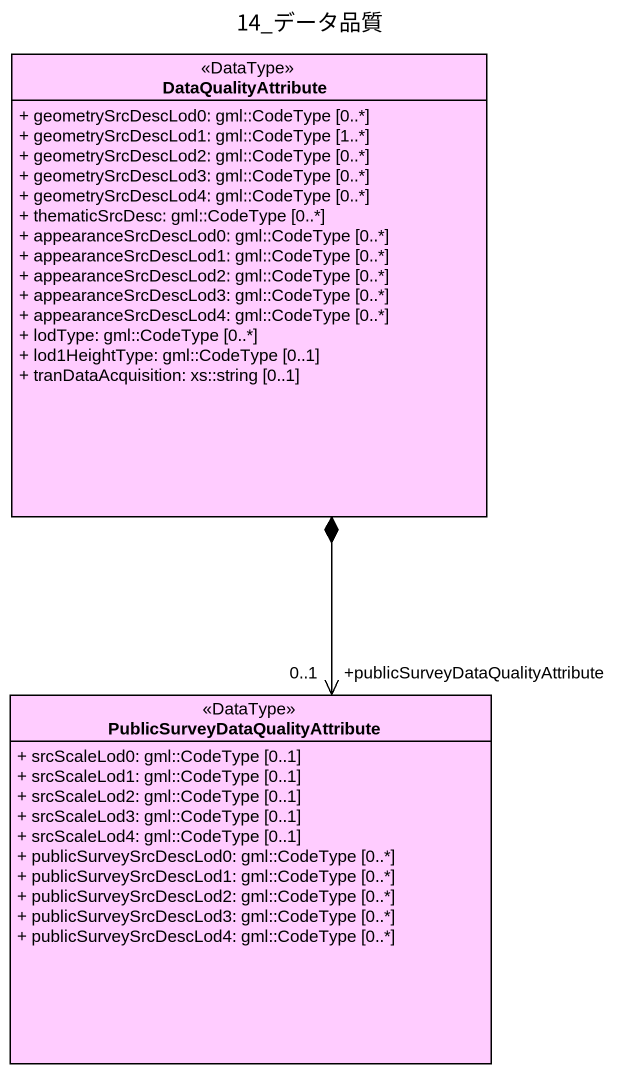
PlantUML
@startuml
title 14_データ品質
hide circle
hide empty members
skinparam classAttributeIconSize 0
class DataQualityAttribute <<DataType>> #FFCCFF {
  + geometrySrcDescLod0: gml::CodeType [0..*]
  + geometrySrcDescLod1: gml::CodeType [1..*]
  + geometrySrcDescLod2: gml::CodeType [0..*]
  + geometrySrcDescLod3: gml::CodeType [0..*]
  + geometrySrcDescLod4: gml::CodeType [0..*]
  + thematicSrcDesc: gml::CodeType [0..*]
  + appearanceSrcDescLod0: gml::CodeType [0..*]
  + appearanceSrcDescLod1: gml::CodeType [0..*]
  + appearanceSrcDescLod2: gml::CodeType [0..*]
  + appearanceSrcDescLod3: gml::CodeType [0..*]
  + appearanceSrcDescLod4: gml::CodeType [0..*]
  + lodType: gml::CodeType [0..*]
  + lod1HeightType: gml::CodeType [0..1]
  + tranDataAcquisition: xs::string [0..1]
}
class "PublicSurveyDataQualityAttribute" as PublicSurveyDataQualityAttri <<DataType>> #FFCCFF {
  + srcScaleLod0: gml::CodeType [0..1]
  + srcScaleLod1: gml::CodeType [0..1]
  + srcScaleLod2: gml::CodeType [0..1]
  + srcScaleLod3: gml::CodeType [0..1]
  + srcScaleLod4: gml::CodeType [0..1]
  + publicSurveySrcDescLod0: gml::CodeType [0..*]
  + publicSurveySrcDescLod1: gml::CodeType [0..*]
  + publicSurveySrcDescLod2: gml::CodeType [0..*]
  + publicSurveySrcDescLod3: gml::CodeType [0..*]
  + publicSurveySrcDescLod4: gml::CodeType [0..*]
}
PublicSurveyDataQualityAttri "+publicSurveyDataQualityAttribute\n0..1" <-up-* DataQualityAttribute
@enduml
